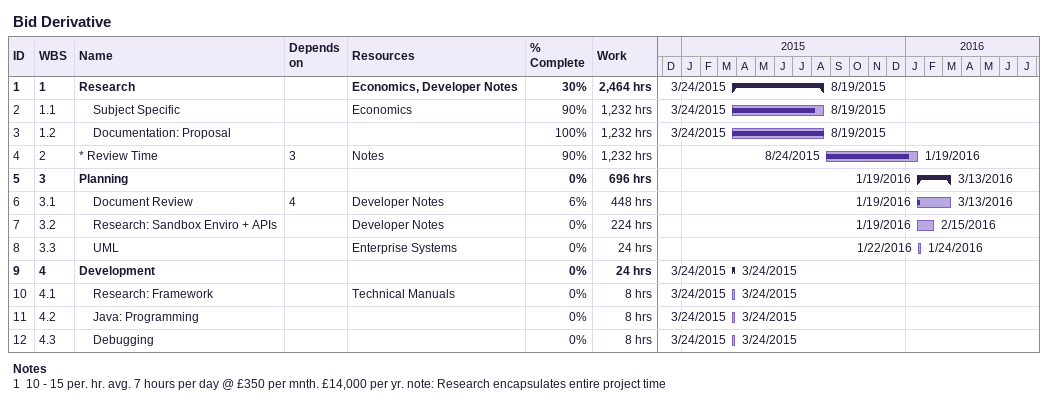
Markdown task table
Bid Derivative

| ID | WBS | Task | Start | Finish | Predecessors | Resources | % complete | Work (h) |
|---|---|---|---|---|---|---|---|---|
| 1 | 1 | **Research** | 2015-03-24 | 2015-08-19 |  | Economics, Developer Notes | 30 | 2464 |
| 2 | 1.1 | Subject Specific | 2015-03-24 | 2015-08-19 |  | Economics | 90 | 1232 |
| 3 | 1.2 | Documentation: Proposal | 2015-03-24 | 2015-08-19 |  |  | 100 | 1232 |
| 4 | 2 | * Review Time | 2015-08-24 | 2016-01-19 | 3 | Notes | 90 | 1232 |
| 5 | 3 | **Planning** | 2016-01-19 | 2016-03-13 |  |  | 0 | 696 |
| 6 | 3.1 | Document Review | 2016-01-19 | 2016-03-13 | 4 | Developer Notes | 6 | 448 |
| 7 | 3.2 | Research: Sandbox Enviro + APIs | 2016-01-19 | 2016-02-15 |  | Developer Notes | 0 | 224 |
| 8 | 3.3 | UML | 2016-01-22 | 2016-01-24 |  | Enterprise Systems | 0 | 24 |
| 9 | 4 | **Development** | 2015-03-24 | 2015-03-24 |  |  | 0 | 24 |
| 10 | 4.1 | Research: Framework | 2015-03-24 | 2015-03-24 |  | Technical Manuals | 0 | 8 |
| 11 | 4.2 | Java: Programming | 2015-03-24 | 2015-03-24 |  |  | 0 | 8 |
| 12 | 4.3 | Debugging | 2015-03-24 | 2015-03-24 |  |  | 0 | 8 |

Notes
- 1: 10 - 15 per. hr. avg. 7 hours per day @ £350 per mnth. £14,000 per yr. note: Research encapsulates entire project time
